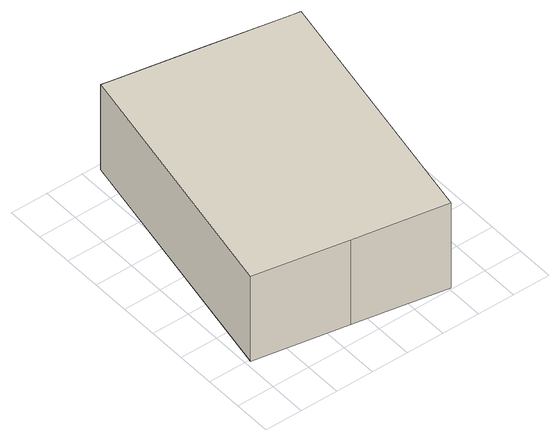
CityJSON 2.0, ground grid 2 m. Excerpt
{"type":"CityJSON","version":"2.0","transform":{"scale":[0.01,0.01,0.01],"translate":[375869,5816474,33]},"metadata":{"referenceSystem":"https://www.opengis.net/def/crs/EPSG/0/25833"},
"CityObjects":{
"building1":{"type":"Building","attributes":{"Gemeindeschluessel":"11000005","BezugspunktDach":"2200","function":"31001_2081","measuredHeight":6.13,"storeysAboveGround":1},"address":[{"country":"Germany","locality":"Berlin","thoroughfareNumber":"48","thoroughfareName":"Weiter Blick"}],"geometry":[{"type":"Solid","lod":"1","boundaries":[[[[0,1,2,3,4,5,6,7]],[[8,9,10,11,12,13,14,15]],[[8,15,7,6]],[[9,8,6,5]],[[10,9,5,4]],[[11,10,4,3]],[[12,11,3,2]],[[13,12,2,1]],[[14,13,1,0]],[[15,14,0,7]]]]}]}
},
"vertices":[
[518,99,531],[1012,7,531],[1269,1389,531],[1224,1397,531],[775,1481,531],[326,1564,531],[281,1573,531],[24,190,531],[281,1573,18],[326,1564,18],[775,1481,18],[1224,1397,18],[1269,1389,18],[1012,7,18],[518,99,18],[24,190,18]
]}
